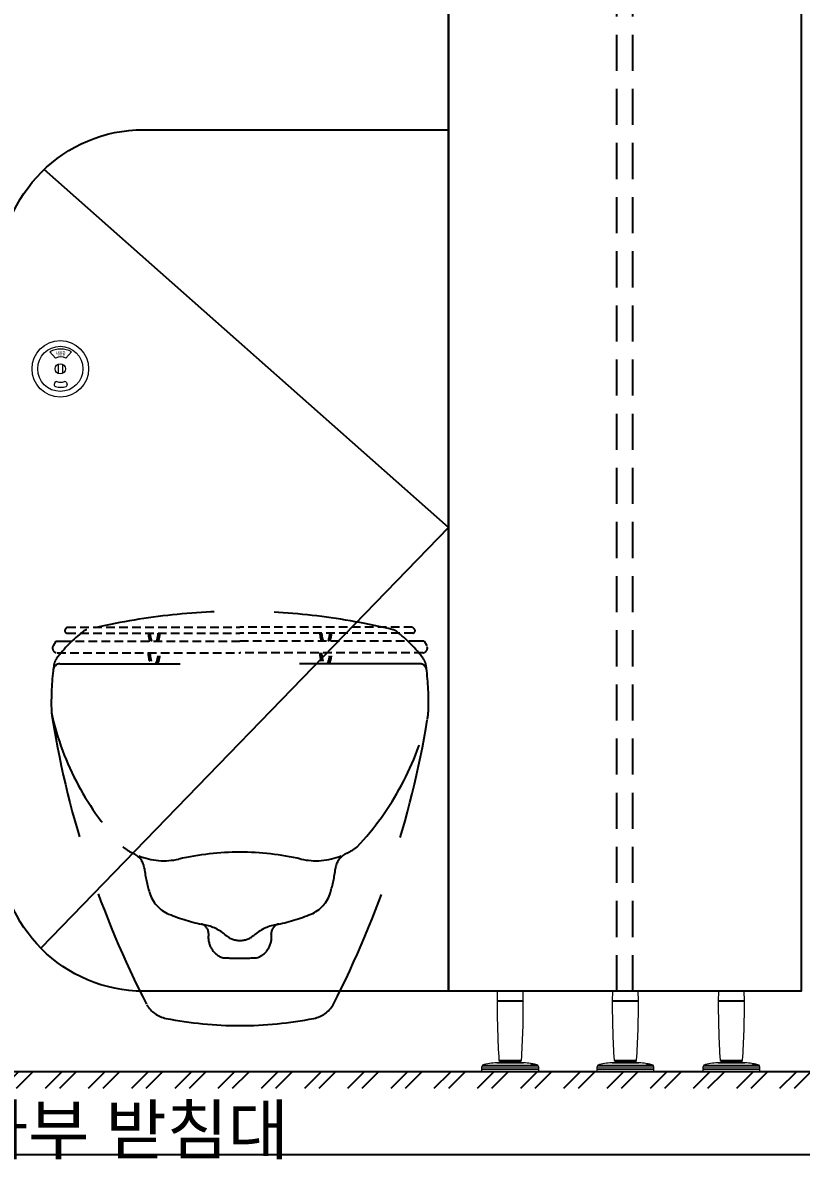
# Model space of a CAD drawing. Extents: x -256 to 8104, y -176 to 5714.
# Drawn here: x 3345 to 3830, y 4121 to 4830 of the extents above; entities that cross this region are included whole.
import ezdxf
from ezdxf.enums import TextEntityAlignment as Align

# ---------------------------------------------------------------- set-up
doc = ezdxf.new("R2010")
doc.units = 0
doc.header["$LTSCALE"] = 30
doc.linetypes.add('HIDDEN', pattern=[0.375, 0.25, -0.125])
doc.layers.get('0').update_dxf_attribs({"linetype": 'CONTINUOUS'})
for name, color, linetype in [('FIN', 5, 'CONTINUOUS'), ('HAT', 8, 'CONTINUOUS'), ('HID', 9, 'HIDDEN'), ('문자', 3, 'CONTINUOUS'), ('잠금쇠(회전형)', 4, 'CONTINUOUS'), ('치수', 1, 'CONTINUOUS'), ('판넬', 2, 'CONTINUOUS')]:
    doc.layers.add(name, color=color, linetype=linetype)
doc.styles.add('HDW', font='gulim.ttc')
doc.styles.add('돋움', font='malgun.ttf')

# ---------------------------------------------------------------- blocks, each defined once
blk = doc.blocks.new('A$C460A2A32')
at = {"color": 0}
for p, q in [((12.78345275747051, 31.99994994999724), (11.19766631984749, 30.41416351238149)), ((12.78345275747051, 31.99994994999724), (162.2987752847148, 31.99994994999724)), ((311.8140978119591, 31.99994994999724), (162.2987752847148, 31.99994994999724)), ((311.8140978119591, 31.99994994999724), (313.3998842495894, 30.41416351238149)), ((2.783452757470513, 19.99994994999724), (0.4746729733487882, 15.99930428377411)), ((2.783452757470513, 19.99994994999724), (8.613020729058917, 19.99994994999724)), ((8.613020729058917, 19.99994994999724), (162.2987752847148, 19.99994994999724)), ((12.61187988221718, 26.99994994999724), (162.2987752847148, 26.99994994999724)), ((311.9856706872124, 26.99994994999724), (162.2987752847148, 26.99994994999724)), ((315.9845298403707, 19.99994994999724), (162.2987752847148, 19.99994994999724)), ((321.8140978119591, 19.99994994999724), (315.9845298403707, 19.99994994999724)), ((321.8140978119591, 19.99994994999724), (324.1228775960808, 15.99930428377411)), ((3.939147283836064, 9.999949949997244), (162.2987752847148, 9.999949949997244)), ((320.6584032855935, 9.999949949997244), (162.2987752847148, 9.999949949997244))]:
    blk.add_line(p, q, dxfattribs=at)
for centre, radius, start, end in [((12.61187988221718, 28.99994994999724), 2.000000000000258, 134.9999999997789, 270), ((311.9856706872124, 28.99994994999724), 2, 270, 45.00000000022109), ((108.8972957150363, 28.21190327202203), 25.99999999998997, 182.6717300659965, 198.411794466452), ((107.3647225538261, 28.21190327202203), 22.99999999999183, 183.0205210944535, 200.9186120409629), ((68.64688498293617, 28.21190327202203), 22.99999999999183, 339.0813879590372, 356.9794789055466), ((67.11431182173328, 28.21190327202203), 25.99999999998979, 341.5882055335479, 357.3282699340036), ((257.4832387477109, 28.21190327202203), 25.99999999999346, 182.6717300659965, 198.411794466452), ((255.9506655865007, 28.21190327202203), 22.99999999999358, 183.0205210944535, 200.9186120409629), ((217.2328280156034, 28.21190327202203), 22.99999999999524, 339.0813879590372, 356.9794789055466), ((215.7002548543933, 28.21190327202203), 25.99999999999349, 341.5882055335479, 357.3282699340036), ((3.939147283836064, 13.99994994999724), 3.999999999999031, 150.0106786587811, 270), ((108.8972957150436, 9.999949949997244), 26, 180, 202.6198649477598), ((107.3647225538334, 9.999949949997244), 22.99999999999591, 180, 205.7714617401734), ((68.6468849829289, 9.999949949997244), 23.00000000000053, 334.2285382598267, 0), ((67.11431182171873, 9.999949949997244), 26.00000000000042, 337.3801350522402, 0), ((257.4832387477109, 9.999949949997244), 26.00000000000091, 180, 202.6198649477598), ((255.9506655865007, 9.999949949997244), 22.99999999999795, 180, 205.7714617401734), ((217.2328280155962, 9.999949949997244), 23.00000000000053, 334.2285382598267, 0), ((215.700254854386, 9.999949949997244), 26.00000000000042, 337.3801350522402, 0), ((320.6584032855935, 13.99994994999724), 4, 270, 29.98932134121888)]:
    blk.add_arc(centre, radius, start, end, dxfattribs=at)
blk = doc.blocks.new('CRAYON_13', base_point=(128355.5648458948, 310.1473658113382))
at = {"layer": 'HAT'}
h = blk.add_hatch(dxfattribs=at)
h.set_pattern_fill('ANSI32', color=256, scale=2, style=0)
h.set_pattern_definition([(45, (119739.7145769613, 174.887394872414), (-13.47038418160373, 13.47038418160373), []), (45, (119748.6948369614, 174.887394872414), (-13.47038418160373, 13.47038418160373), [])])
h.paths.add_polyline_path([(130979.0545948289, 4475.634902567014), (132672.69795384, 4475.634902567014), (132672.69795384, 4485.634902567014), (130979.0545948289, 4485.634902567014)])
blk.add_line((131075.7981493345, 4486.11276795491), (132575.7981493345, 4486.11276795491))
at = {"color": 8}
blk.add_line((130874.380041781, 4434.308629741463), (134222.2047650871, 4434.308629741463), dxfattribs=at)
at = {"layer": 'FIN', "color": 4, "linetype": 'Continuous', "lineweight": 15}
for p, q in [((131996.2795063871, 4535.836742284064), (131996.2795063871, 4535.836742284062)), ((131996.3529105139, 4536.11276795491), (132012.2942398198, 4536.11276795491)), ((132012.497966162, 4530.27627818851), (132012.362850013, 4535.854228995704)), ((132068.0744771904, 4535.836742284064), (132068.0744771904, 4535.836742284062)), ((132068.1478813172, 4536.11276795491), (132084.0892106231, 4536.11276795491)), ((132084.2929369653, 4530.27627818851), (132084.1578208163, 4535.854228995704)), ((132134.1631161699, 4535.836742284064), (132134.1631161699, 4535.836742284062)), ((132134.2365202967, 4536.11276795491), (132150.1778496026, 4536.11276795491)), ((132150.3815759448, 4530.27627818851), (132150.2464597959, 4535.854228995704)), ((131996.438602765, 4529.979760181224), (132012.2164913311, 4529.979760181224)), ((132068.2335735683, 4529.979760181224), (132084.0114621344, 4529.979760181224)), ((132134.3222125478, 4529.979760181224), (132150.1001011139, 4529.979760181224)), ((131997.2855054178, 4493.213221026188), (131997.9022885328, 4492.596437911129)), ((132010.7528055632, 4492.596437911129), (131997.9022885328, 4492.596437911129)), ((131998.7784601486, 4492.335662310412), (131998.1898287271, 4491.658519319695)), ((132010.4652653689, 4491.658519319695), (131998.1898287271, 4491.658519319695)), ((131998.7784601486, 4492.596437911129), (131998.7784601486, 4492.335662310412)), ((131998.7784601486, 4492.335662310412), (132009.8766339475, 4492.335662310412)), ((132009.8766339475, 4492.335662310412), (132009.8766339475, 4492.596437911129)), ((132010.4652653689, 4491.658519319695), (132009.8766339475, 4492.335662310412)), ((132010.7528055632, 4492.596437911129), (132011.3695886782, 4493.213221026188)), ((132069.0804762211, 4493.213221026188), (132069.6972593361, 4492.596437911129)), ((132082.5477763665, 4492.596437911129), (132069.6972593361, 4492.596437911129)), ((132070.5734309519, 4492.335662310412), (132069.9847995304, 4491.658519319695)), ((132082.2602361722, 4491.658519319695), (132069.9847995304, 4491.658519319695)), ((132070.5734309519, 4492.596437911129), (132070.5734309519, 4492.335662310412)), ((132070.5734309519, 4492.335662310412), (132081.6716047508, 4492.335662310412)), ((132081.6716047508, 4492.335662310412), (132081.6716047508, 4492.596437911129)), ((132082.2602361722, 4491.658519319695), (132081.6716047508, 4492.335662310412)), ((132082.5477763665, 4492.596437911129), (132083.1645594816, 4493.213221026188)), ((132135.1691152006, 4493.213221026188), (132135.7858983157, 4492.596437911129)), ((132148.636415346, 4492.596437911129), (132135.7858983157, 4492.596437911129)), ((132136.6620699314, 4492.335662310412), (132136.07343851, 4491.658519319695)), ((132148.3488751517, 4491.658519319695), (132136.07343851, 4491.658519319695)), ((132136.6620699314, 4492.596437911129), (132136.6620699314, 4492.335662310412)), ((132136.6620699314, 4492.335662310412), (132147.7602437303, 4492.335662310412)), ((132147.7602437303, 4492.335662310412), (132147.7602437303, 4492.596437911129)), ((132148.3488751518, 4491.658519319695), (132147.7602437303, 4492.335662310412)), ((132148.636415346, 4492.596437911129), (132149.2531984611, 4493.213221026188)), ((131987.0706726052, 4490.039225120287), (131986.5120575287, 4488.826927494567)), ((131986.5120575287, 4488.826927494567), (131986.5120575287, 4487.573053981085)), ((131986.5120575287, 4487.573053981085), (131986.5120575287, 4486.11276795491)), ((131986.5120575287, 4486.11276795491), (132022.1430365674, 4486.11276795491)), ((132022.1430365674, 4488.826927494567), (132021.5844214908, 4490.039225120287)), ((132022.1430365674, 4487.573053981085), (132022.1430365674, 4488.826927494567)), ((132022.1430365674, 4486.11276795491), (132022.1430365674, 4487.573053981085)), ((132058.8656434085, 4490.039225120287), (132058.307028332, 4488.826927494567)), ((132058.307028332, 4488.826927494567), (132058.307028332, 4487.573053981085)), ((132058.307028332, 4487.573053981085), (132058.307028332, 4486.11276795491)), ((132058.307028332, 4486.11276795491), (132093.9380073707, 4486.11276795491)), ((132093.9380073707, 4488.826927494567), (132093.3793922941, 4490.039225120287)), ((132093.9380073707, 4487.573053981085), (132093.9380073707, 4488.826927494567)), ((132093.9380073707, 4486.11276795491), (132093.9380073707, 4487.573053981085)), ((132124.954282388, 4490.039225120287), (132124.3956673115, 4488.826927494567)), ((132124.3956673115, 4488.826927494567), (132124.3956673115, 4487.573053981085)), ((132124.3956673115, 4487.573053981085), (132124.3956673115, 4486.11276795491)), ((132124.3956673115, 4486.11276795491), (132160.0266463502, 4486.11276795491)), ((132160.0266463502, 4488.826927494567), (132159.4680312737, 4490.039225120287)), ((132160.0266463502, 4487.573053981085), (132160.0266463502, 4488.826927494567)), ((132160.0266463502, 4486.11276795491), (132160.0266463502, 4487.573053981085))]:
    blk.add_line(p, q, dxfattribs=at)
at = {"layer": 'FIN', "linetype": 'Continuous', "lineweight": 15}
for p, q in [((132012.5085301946, 4529.690976094987), (131996.1465639016, 4529.690976094987)), ((131996.1537112539, 4530.27568349315), (132012.5013828421, 4530.27568349315)), ((132084.3035009979, 4529.690976094987), (132067.9415347049, 4529.690976094987)), ((132067.9486820572, 4530.27568349315), (132084.2963536455, 4530.27568349315)), ((132150.3921399774, 4529.690976094987), (132134.0301736844, 4529.690976094987)), ((132134.0373210368, 4530.27568349315), (132150.384992625, 4530.27568349315)), ((131997.2855054187, 4493.213221026188), (132011.3695886782, 4493.213221026188)), ((132069.080476222, 4493.213221026188), (132083.1645594816, 4493.213221026188)), ((132135.1691152015, 4493.213221026188), (132149.2531984611, 4493.213221026188)), ((132022.1430365674, 4488.826927494567), (131986.5120575287, 4488.826927494567)), ((132022.1430365674, 4487.573053981085), (131986.5120575287, 4487.573053981085)), ((131986.5120575287, 4487.573053981085), (132022.1430365674, 4487.573053981085)), ((131987.0706726052, 4490.039225120287), (132021.5844214908, 4490.039225120287)), ((131987.965722742, 4485.99594507282), (131987.965722742, 4486.11276795491)), ((131987.9740600619, 4485.99594507282), (131987.965722742, 4485.99594507282)), ((131987.9740600619, 4485.99594507282), (131987.9740600619, 4486.11276795491)), ((131989.2104355641, 4485.99594507282), (131987.9740600619, 4485.99594507282)), ((131989.2104355641, 4485.99594507282), (131989.2104355641, 4486.11276795491)), ((131989.220489391, 4485.99594507282), (131989.2104355641, 4485.99594507282)), ((131989.220489391, 4485.99594507282), (131989.220489391, 4486.11276795491)), ((132012.8556174409, 4491.531246337623), (131995.7994766552, 4491.531246337623)), ((131996.0186179854, 4491.549300898307), (132012.6364761106, 4491.549300898307)), ((132006.3719474847, 4485.99594507282), (132006.3719474847, 4486.11276795491)), ((132006.9560618951, 4485.99594507282), (132006.3719474847, 4485.99594507282)), ((132006.9560618951, 4485.99594507282), (132006.9560618951, 4486.11276795491)), ((132007.7668427663, 4485.99594507282), (132007.7668427663, 4486.11276795491)), ((132007.7799209152, 4485.99594507282), (132007.7799209152, 4486.11276795491)), ((132007.7995381386, 4485.99594507282), (132007.7995381386, 4486.11276795491)), ((132007.8632941145, 4485.99594507282), (132007.8632941145, 4486.11276795491)), ((132008.1115745976, 4485.99594507282), (132007.8632941145, 4485.99594507282)), ((132008.1115745976, 4485.99594507282), (132008.1115745976, 4486.11276795491)), ((132008.205982485, 4485.99594507282), (132008.1115745976, 4485.99594507282)), ((132008.205982485, 4485.99594507282), (132008.205982485, 4486.11276795491)), ((132008.283225302, 4485.99594507282), (132008.205982485, 4485.99594507282)), ((132008.283225302, 4485.99594507282), (132008.283225302, 4486.11276795491)), ((132008.317759789, 4485.99594507282), (132008.283225302, 4485.99594507282)), ((132008.317759789, 4485.99594507282), (132008.317759789, 4486.11276795491)), ((132008.336219636, 4485.99594507282), (132008.317759789, 4485.99594507282)), ((132008.3467769319, 4485.99594507282), (132008.3467769319, 4486.11276795491)), ((132008.523331942, 4485.99594507282), (132008.523331942, 4486.11276795491)), ((132008.7425952823, 4485.99594507282), (132008.7425952823, 4486.11276795491)), ((132008.7466822039, 4485.99594507282), (132008.7466822039, 4486.11276795491)), ((132008.8261728276, 4485.99594507282), (132008.7531267568, 4485.99594507282)), ((132008.8261728276, 4485.99594507282), (132008.8261728276, 4486.11276795491)), ((132008.8654072744, 4485.99594507282), (132008.8261728276, 4485.99594507282)), ((132008.8654072744, 4485.99594507282), (132008.8654072744, 4486.11276795491)), ((132008.9502108962, 4485.99594507282), (132008.8654072744, 4485.99594507282)), ((132008.9502108962, 4485.99594507282), (132008.9502108962, 4486.11276795491)), ((132019.2067707363, 4485.99594507282), (132019.2067707363, 4486.11276795491)), ((132019.4080924911, 4485.99594507282), (132019.4080924911, 4486.11276795491)), ((132019.8502156625, 4485.99594507282), (132019.8502156625, 4486.11276795491)), ((132020.2923388339, 4485.99594507282), (132020.2923388339, 4486.11276795491)), ((132020.4936605886, 4485.99594507282), (132020.4936605886, 4486.11276795491)), ((132093.9380073707, 4488.826927494567), (132058.307028332, 4488.826927494567)), ((132093.9380073707, 4487.573053981085), (132058.307028332, 4487.573053981085)), ((132058.307028332, 4487.573053981085), (132093.9380073707, 4487.573053981085)), ((132058.8656434085, 4490.039225120287), (132093.3793922941, 4490.039225120287)), ((132059.7606935453, 4485.99594507282), (132059.7606935453, 4486.11276795491)), ((132059.7690308652, 4485.99594507282), (132059.7606935453, 4485.99594507282)), ((132059.7690308652, 4485.99594507282), (132059.7690308652, 4486.11276795491)), ((132061.0054063674, 4485.99594507282), (132059.7690308652, 4485.99594507282)), ((132061.0054063674, 4485.99594507282), (132061.0054063674, 4486.11276795491)), ((132061.0154601943, 4485.99594507282), (132061.0054063674, 4485.99594507282)), ((132061.0154601943, 4485.99594507282), (132061.0154601943, 4486.11276795491)), ((132084.6505882442, 4491.531246337623), (132067.5944474585, 4491.531246337623)), ((132067.8135887887, 4491.549300898307), (132084.4314469139, 4491.549300898307)), ((132078.166918288, 4485.99594507282), (132078.166918288, 4486.11276795491)), ((132078.7510326984, 4485.99594507282), (132078.166918288, 4485.99594507282)), ((132078.7510326984, 4485.99594507282), (132078.7510326984, 4486.11276795491)), ((132079.5618135696, 4485.99594507282), (132079.5618135696, 4486.11276795491)), ((132079.5748917185, 4485.99594507282), (132079.5748917185, 4486.11276795491)), ((132079.5945089419, 4485.99594507282), (132079.5945089419, 4486.11276795491)), ((132079.6582649178, 4485.99594507282), (132079.6582649178, 4486.11276795491)), ((132079.9065454009, 4485.99594507282), (132079.6582649178, 4485.99594507282)), ((132079.9065454009, 4485.99594507282), (132079.9065454009, 4486.11276795491)), ((132080.0009532884, 4485.99594507282), (132079.9065454009, 4485.99594507282)), ((132080.0009532884, 4485.99594507282), (132080.0009532884, 4486.11276795491)), ((132080.0781961053, 4485.99594507282), (132080.0009532884, 4485.99594507282)), ((132080.0781961053, 4485.99594507282), (132080.0781961053, 4486.11276795491)), ((132080.1127305923, 4485.99594507282), (132080.0781961053, 4485.99594507282)), ((132080.1127305923, 4485.99594507282), (132080.1127305923, 4486.11276795491)), ((132080.1311904393, 4485.99594507282), (132080.1127305923, 4485.99594507282)), ((132080.1417477352, 4485.99594507282), (132080.1417477352, 4486.11276795491)), ((132080.3183027454, 4485.99594507282), (132080.3183027454, 4486.11276795491)), ((132080.5375660856, 4485.99594507282), (132080.5375660856, 4486.11276795491)), ((132080.5416530072, 4485.99594507282), (132080.5416530072, 4486.11276795491)), ((132080.621143631, 4485.99594507282), (132080.5480975601, 4485.99594507282)), ((132080.621143631, 4485.99594507282), (132080.621143631, 4486.11276795491)), ((132080.6603780777, 4485.99594507282), (132080.621143631, 4485.99594507282)), ((132080.6603780777, 4485.99594507282), (132080.6603780777, 4486.11276795491)), ((132080.7451816995, 4485.99594507282), (132080.6603780777, 4485.99594507282)), ((132080.7451816995, 4485.99594507282), (132080.7451816995, 4486.11276795491)), ((132091.0017415396, 4485.99594507282), (132091.0017415396, 4486.11276795491)), ((132091.2030632944, 4485.99594507282), (132091.2030632944, 4486.11276795491)), ((132091.6451864658, 4485.99594507282), (132091.6451864658, 4486.11276795491)), ((132092.0873096372, 4485.99594507282), (132092.0873096372, 4486.11276795491)), ((132092.288631392, 4485.99594507282), (132092.288631392, 4486.11276795491)), ((132160.0266463502, 4488.826927494567), (132124.3956673115, 4488.826927494567)), ((132160.0266463502, 4487.573053981085), (132124.3956673115, 4487.573053981085)), ((132124.3956673115, 4487.573053981085), (132160.0266463502, 4487.573053981085)), ((132124.954282388, 4490.039225120287), (132159.4680312737, 4490.039225120287)), ((132125.8493325248, 4485.99594507282), (132125.8493325248, 4486.11276795491)), ((132125.8576698447, 4485.99594507282), (132125.8493325248, 4485.99594507282)), ((132125.8576698447, 4485.99594507282), (132125.8576698447, 4486.11276795491)), ((132127.0940453469, 4485.99594507282), (132125.8576698447, 4485.99594507282)), ((132127.0940453469, 4485.99594507282), (132127.0940453469, 4486.11276795491)), ((132127.1040991739, 4485.99594507282), (132127.0940453469, 4485.99594507282)), ((132127.1040991739, 4485.99594507282), (132127.1040991739, 4486.11276795491)), ((132150.7392272237, 4491.531246337623), (132133.683086438, 4491.531246337623)), ((132133.9022277683, 4491.549300898307), (132150.5200858934, 4491.549300898307)), ((132144.2555572675, 4485.99594507282), (132144.2555572675, 4486.11276795491)), ((132144.839671678, 4485.99594507282), (132144.2555572675, 4485.99594507282)), ((132144.839671678, 4485.99594507282), (132144.839671678, 4486.11276795491)), ((132145.6504525491, 4485.99594507282), (132145.6504525491, 4486.11276795491)), ((132145.6635306981, 4485.99594507282), (132145.6635306981, 4486.11276795491)), ((132145.6831479214, 4485.99594507282), (132145.6831479214, 4486.11276795491)), ((132145.7469038973, 4485.99594507282), (132145.7469038973, 4486.11276795491)), ((132145.9951843805, 4485.99594507282), (132145.7469038973, 4485.99594507282)), ((132145.9951843805, 4485.99594507282), (132145.9951843805, 4486.11276795491)), ((132146.0895922679, 4485.99594507282), (132145.9951843805, 4485.99594507282)), ((132146.0895922679, 4485.99594507282), (132146.0895922679, 4486.11276795491)), ((132146.1668350849, 4485.99594507282), (132146.0895922679, 4485.99594507282)), ((132146.1668350849, 4485.99594507282), (132146.1668350849, 4486.11276795491)), ((132146.2013695718, 4485.99594507282), (132146.1668350849, 4485.99594507282)), ((132146.2013695718, 4485.99594507282), (132146.2013695718, 4486.11276795491)), ((132146.2198294189, 4485.99594507282), (132146.2013695718, 4485.99594507282)), ((132146.2303867147, 4485.99594507282), (132146.2303867147, 4486.11276795491)), ((132146.4069417249, 4485.99594507282), (132146.4069417249, 4486.11276795491)), ((132146.6262050652, 4485.99594507282), (132146.6262050652, 4486.11276795491)), ((132146.6302919867, 4485.99594507282), (132146.6302919867, 4486.11276795491)), ((132146.7097826105, 4485.99594507282), (132146.6367365397, 4485.99594507282)), ((132146.7097826105, 4485.99594507282), (132146.7097826105, 4486.11276795491)), ((132146.7490170572, 4485.99594507282), (132146.7097826105, 4485.99594507282)), ((132146.7490170572, 4485.99594507282), (132146.7490170572, 4486.11276795491)), ((132146.833820679, 4485.99594507282), (132146.7490170572, 4485.99594507282)), ((132146.833820679, 4485.99594507282), (132146.833820679, 4486.11276795491)), ((132157.0903805192, 4485.99594507282), (132157.0903805192, 4486.11276795491)), ((132157.2917022739, 4485.99594507282), (132157.2917022739, 4486.11276795491)), ((132157.7338254453, 4485.99594507282), (132157.7338254453, 4486.11276795491)), ((132158.1759486168, 4485.99594507282), (132158.1759486168, 4486.11276795491)), ((132158.3772703715, 4485.99594507282), (132158.3772703715, 4486.11276795491))]:
    blk.add_line(p, q, dxfattribs=at)
at = {"layer": 'FIN', "color": 4, "linetype": 'Continuous', "lineweight": 15}
for points in [[(131996.3529105139, 4536.11276795491, 0.1240365111786908), (131996.2795761979, 4535.842069350736, -0.0010964770682574), (131996.2791389936, 4535.820144194395), (131996.1564128078, 4530.275624679991)], [(132068.1478813172, 4536.11276795491, 0.1240365111786908), (132068.0745470012, 4535.842069350736, -0.0010964770682574), (132068.0741097969, 4535.820144194395), (132067.9513836111, 4530.275624679991)], [(132134.2365202967, 4536.11276795491, 0.1240365111786908), (132134.1631859807, 4535.842069350736, -0.0010964770682574), (132134.1627487765, 4535.820144194395), (132134.0400225906, 4530.275624679991)]]:
    blk.add_lwpolyline(points, format="xyb", dxfattribs=at)
at = {"layer": 'FIN', "color": 4, "linetype": 'Continuous', "lineweight": 15, "flags": 128}
for points in [[(132012.362850013, 4535.854228995704, 0.1181345338978041), (132012.2942398198, 4536.11276795491, 0.1181345338978041)], [(132084.1578208163, 4535.854228995704, 0.1181345338978041), (132084.0892106231, 4536.11276795491, 0.1181345338978041)], [(132150.2464597959, 4535.854228995704, 0.1181345338978041), (132150.1778496026, 4536.11276795491, 0.1181345338978041)]]:
    blk.add_lwpolyline(points, format="xyb", dxfattribs=at)
at = {"layer": 'FIN', "color": 4, "linetype": 'Continuous', "lineweight": 15}
for centre, radius, start, end in [((131996.438602765, 4529.687702975989), 0.2920572052351236, 90, 179.3578661061902), ((132574.8374392562, 4529.406427523661), 578.6842214933279, 179.971822797994, 183.5858737357589), ((131996.4457428692, 4530.27181738646), 0.2920572052351446, 179.2415250782196, 270), ((131458.3844993779, 4528.630504174507), 554.1170555799023, 356.3353556062743, 0.1096530644605451), ((132012.2093512268, 4530.27181738646), 0.2920572052351236, 270, 0.7584749217048784), ((132012.2164913311, 4529.687702975989), 0.292057205235124, 0.6421338938737604, 90), ((132068.2335735683, 4529.687702975989), 0.2920572052351236, 90, 179.3578661061902), ((132646.6324100595, 4529.406427523661), 578.6842214933279, 179.971822797994, 183.5858737357589), ((132068.2407136725, 4530.27181738646), 0.2920572052351446, 179.2415250782196, 270), ((131530.1794701812, 4528.630504174507), 554.1170555799023, 356.3353556062743, 0.1096530644605451), ((132084.0043220301, 4530.27181738646), 0.2920572052351236, 270, 0.7584749217048784), ((132084.0114621344, 4529.687702975989), 0.292057205235124, 0.6421338938097725, 90), ((132134.3222125478, 4529.687702975989), 0.2920572052351236, 90, 179.3578661061902), ((132712.721049039, 4529.406427523661), 578.6842214933279, 179.971822797994, 183.5858737357589), ((132134.3293526521, 4530.27181738646), 0.2920572052351446, 179.2415250782196, 270), ((131596.2681091607, 4528.630504174507), 554.1170555799023, 356.3353556062743, 0.1096530644605451), ((132150.0929610097, 4530.27181738646), 0.2920572052351236, 270, 0.7584749217048784), ((132150.1001011139, 4529.687702975989), 0.292057205235124, 0.6421338938737604, 90), ((131998.7784601486, 4458.320871759406), 33.34284378699842, 91.01154683965909, 94.74789813604653), ((132009.8766339475, 4458.320871759406), 33.34284378699842, 85.25210186400345, 88.98845316039093), ((132070.5734309519, 4458.320871759406), 33.34284378699842, 91.01154683965909, 94.74789813604653), ((132081.6716047508, 4458.320871759406), 33.34284378699842, 85.25210186400345, 88.98845316039093), ((132136.6620699314, 4458.320871759406), 33.34284378699842, 91.01154683965909, 94.74789813604653), ((132147.7602437303, 4458.320871759406), 33.34284378699842, 85.25210186400345, 88.98845316039093), ((131998.7784601486, 4447.824068348586), 43.80858078526924, 93.89912187639266, 105.5006155804413), ((131996.0331224193, 4491.374667884808), 0.1752343231410802, 94.74789814004794, 116.6788001016006), ((132012.6219716767, 4491.374667884808), 0.1752343231410802, 63.3211998898965, 85.25210186943538), ((132009.8766339475, 4447.824068348586), 43.80858078526924, 80.5831283541176, 86.10087812368337), ((132009.8766339475, 4447.824068348586), 43.80858078526923, 74.4993844195954, 78.12698254125479), ((132070.5734309519, 4447.824068348586), 43.80858078526924, 93.8991218763546, 105.5006155804413), ((132067.8280932226, 4491.374667884808), 0.1752343231410802, 94.74789814004794, 116.6788001016006), ((132084.41694248, 4491.374667884808), 0.1752343231410802, 63.3211998898965, 85.25210186943538), ((132081.6716047508, 4447.824068348586), 43.80858078526924, 80.5831283541176, 86.10087812368337), ((132081.6716047508, 4447.824068348586), 43.80858078526923, 74.4993844195954, 78.12698254125479), ((132136.6620699314, 4447.824068348586), 43.80858078526924, 93.89912187639266, 105.5006155804413), ((132133.9167322022, 4491.374667884808), 0.1752343231410802, 94.74789814004794, 116.6788001016006), ((132150.5055814595, 4491.374667884808), 0.1752343231410802, 63.3211998898965, 85.25210186943538), ((132147.7602437303, 4447.824068348586), 43.80858078526924, 80.58312835415575, 86.10087812368337), ((132147.7602437303, 4447.824068348586), 43.80858078526923, 74.4993844195954, 78.12698254125479)]:
    blk.add_arc(centre, radius, start, end, dxfattribs=at)
at = {"layer": 'FIN', "linetype": 'Continuous', "lineweight": 15}
for points, knots in [([(132007.7995381386, 4485.99594507282), (132007.7926655432, 4485.99594507282), (132007.7803482764, 4485.99594507282), (132007.7800519167, 4485.99594507282), (132007.7799209152, 4485.99594507282)], [0, 0, 0, 0, 0.5579643174198415, 1, 1, 1, 1]), ([(132007.8632941145, 4485.99594507282), (132007.8501316981, 4485.99594507282), (132007.826700231, 4485.99594507282), (132007.8078148335, 4485.99594507282), (132007.7995381386, 4485.99594507282)], [0, 0, 0, 0, 0.5617410244361568, 1, 1, 1, 1]), ([(132008.523331942, 4485.99594507282), (132008.4892603558, 4485.99594507282), (132008.4284386031, 4485.99594507282), (132008.3717217237, 4485.99594507282), (132008.3467769319, 4485.99594507282)], [0, 0, 0, 0, 0.5601875118537901, 1, 1, 1, 1]), ([(132008.7425952823, 4485.99594507282), (132008.7013092029, 4485.99594507282), (132008.6275785145, 4485.99594507282), (132008.5551871793, 4485.99594507282), (132008.523331942, 4485.99594507282)], [0, 0, 0, 0, 0.5599578719942985, 1, 1, 1, 1]), ([(132019.4080924911, 4485.99594507282), (132019.3426488188, 4485.99594507282), (132019.2254825031, 4485.99594507282), (132019.2125012592, 4485.99594507282), (132019.2067707363, 4485.99594507282)], [0, 0, 0, 0, 0.5585536411281651, 1, 1, 1, 1]), ([(132019.5768006119, 4485.99594507282), (132019.5148453451, 4485.99594507282), (132019.4039159697, 4485.99594507282), (132019.3309431669, 4485.99594507282), (132019.2987264708, 4485.99594507282)], [0, 0, 0, 0, 0.558510912901248, 1, 1, 1, 1]), ([(132019.8502156625, 4485.99594507282), (132019.7606744665, 4485.99594507282), (132019.6007391708, 4485.99594507282), (132019.4669698635, 4485.99594507282), (132019.4080924911, 4485.99594507282)], [0, 0, 0, 0, 0.5598588826277925, 1, 1, 1, 1]), ([(132020.2923388339, 4485.99594507282), (132020.216040218, 4485.99594507282), (132020.0795433787, 4485.99594507282), (132019.9204010597, 4485.99594507282), (132019.8502156625, 4485.99594507282)], [0, 0, 0, 0, 0.5589771620554458, 1, 1, 1, 1]), ([(132020.4936605886, 4485.99594507282), (132020.4834537545, 4485.99594507282), (132020.4651977245, 4485.99594507282), (132020.3452323189, 4485.99594507282), (132020.2923388339, 4485.99594507282)], [0, 0, 0, 0, 0.5590938509998475, 1, 1, 1, 1]), ([(132079.5945089419, 4485.99594507282), (132079.5876363465, 4485.99594507282), (132079.5753190797, 4485.99594507282), (132079.5750227201, 4485.99594507282), (132079.5748917185, 4485.99594507282)], [0, 0, 0, 0, 0.5579643174198415, 1, 1, 1, 1]), ([(132079.6582649178, 4485.99594507282), (132079.6451025015, 4485.99594507282), (132079.6216710343, 4485.99594507282), (132079.6027856368, 4485.99594507282), (132079.5945089419, 4485.99594507282)], [0, 0, 0, 0, 0.5617410244361568, 1, 1, 1, 1]), ([(132080.3183027454, 4485.99594507282), (132080.2842311591, 4485.99594507282), (132080.2234094064, 4485.99594507282), (132080.166692527, 4485.99594507282), (132080.1417477352, 4485.99594507282)], [0, 0, 0, 0, 0.5601875118537901, 1, 1, 1, 1]), ([(132080.5375660856, 4485.99594507282), (132080.4962800062, 4485.99594507282), (132080.4225493178, 4485.99594507282), (132080.3501579826, 4485.99594507282), (132080.3183027454, 4485.99594507282)], [0, 0, 0, 0, 0.5599578719942985, 1, 1, 1, 1]), ([(132091.2030632944, 4485.99594507282), (132091.1376196221, 4485.99594507282), (132091.0204533064, 4485.99594507282), (132091.0074720625, 4485.99594507282), (132091.0017415396, 4485.99594507282)], [0, 0, 0, 0, 0.5585536411281651, 1, 1, 1, 1]), ([(132091.3717714152, 4485.99594507282), (132091.3098161484, 4485.99594507282), (132091.198886773, 4485.99594507282), (132091.1259139702, 4485.99594507282), (132091.0936972741, 4485.99594507282)], [0, 0, 0, 0, 0.558510912901248, 1, 1, 1, 1]), ([(132091.6451864658, 4485.99594507282), (132091.5556452698, 4485.99594507282), (132091.3957099742, 4485.99594507282), (132091.2619406668, 4485.99594507282), (132091.2030632944, 4485.99594507282)], [0, 0, 0, 0, 0.5598588826277925, 1, 1, 1, 1]), ([(132092.0873096372, 4485.99594507282), (132092.0110110213, 4485.99594507282), (132091.8745141821, 4485.99594507282), (132091.715371863, 4485.99594507282), (132091.6451864658, 4485.99594507282)], [0, 0, 0, 0, 0.5589771620554458, 1, 1, 1, 1]), ([(132092.288631392, 4485.99594507282), (132092.2784245578, 4485.99594507282), (132092.2601685278, 4485.99594507282), (132092.1402031222, 4485.99594507282), (132092.0873096372, 4485.99594507282)], [0, 0, 0, 0, 0.5590938509998475, 1, 1, 1, 1]), ([(132145.6831479214, 4485.99594507282), (132145.6762753261, 4485.99594507282), (132145.6639580592, 4485.99594507282), (132145.6636616996, 4485.99594507282), (132145.6635306981, 4485.99594507282)], [0, 0, 0, 0, 0.5579643174198415, 1, 1, 1, 1]), ([(132145.7469038973, 4485.99594507282), (132145.733741481, 4485.99594507282), (132145.7103100138, 4485.99594507282), (132145.6914246164, 4485.99594507282), (132145.6831479214, 4485.99594507282)], [0, 0, 0, 0, 0.5617410244361568, 1, 1, 1, 1]), ([(132146.4069417249, 4485.99594507282), (132146.3728701386, 4485.99594507282), (132146.3120483859, 4485.99594507282), (132146.2553315065, 4485.99594507282), (132146.2303867147, 4485.99594507282)], [0, 0, 0, 0, 0.5601875118537901, 1, 1, 1, 1]), ([(132146.6262050652, 4485.99594507282), (132146.5849189857, 4485.99594507282), (132146.5111882973, 4485.99594507282), (132146.4387969621, 4485.99594507282), (132146.4069417249, 4485.99594507282)], [0, 0, 0, 0, 0.5599578719942985, 1, 1, 1, 1]), ([(132157.2917022739, 4485.99594507282), (132157.2262586016, 4485.99594507282), (132157.1090922859, 4485.99594507282), (132157.096111042, 4485.99594507282), (132157.0903805192, 4485.99594507282)], [0, 0, 0, 0, 0.5585536411281651, 1, 1, 1, 1]), ([(132157.4604103948, 4485.99594507282), (132157.398455128, 4485.99594507282), (132157.2875257525, 4485.99594507282), (132157.2145529497, 4485.99594507282), (132157.1823362537, 4485.99594507282)], [0, 0, 0, 0, 0.558510912901248, 1, 1, 1, 1]), ([(132157.7338254453, 4485.99594507282), (132157.6442842494, 4485.99594507282), (132157.4843489537, 4485.99594507282), (132157.3505796463, 4485.99594507282), (132157.2917022739, 4485.99594507282)], [0, 0, 0, 0, 0.5598588826277925, 1, 1, 1, 1]), ([(132158.1759486168, 4485.99594507282), (132158.0996500009, 4485.99594507282), (132157.9631531616, 4485.99594507282), (132157.8040108425, 4485.99594507282), (132157.7338254453, 4485.99594507282)], [0, 0, 0, 0, 0.5589771620554458, 1, 1, 1, 1]), ([(132158.3772703715, 4485.99594507282), (132158.3670635374, 4485.99594507282), (132158.3488075074, 4485.99594507282), (132158.2288421018, 4485.99594507282), (132158.1759486168, 4485.99594507282)], [0, 0, 0, 0, 0.5590938509998475, 1, 1, 1, 1])]:
    blk.add_open_spline(points, degree=3, knots=knots, dxfattribs=at)
for points in [[(132007.8496352718, 4485.99594507282), (132007.8271248589, 4485.99594507282)], [(132079.6446060751, 4485.99594507282), (132079.6220956622, 4485.99594507282)], [(132145.7332450546, 4485.99594507282), (132145.7107346418, 4485.99594507282)]]:
    blk.add_open_spline(points, degree=1, dxfattribs=at)
at = {"layer": 'FIN', "color": 4, "linetype": 'Continuous', "lineweight": 15}
for points, knots in [([(132017.0443256383, 4491.042294726062), (132017.0435162136, 4491.042432032897), (132017.0386309851, 4491.043260739138), (132017.0568145618, 4491.040178678152), (132017.0826585584, 4491.035783844673), (132017.0923934063, 4491.034128410476)], [0, 0, 0, 0, 0.1101518921963936, 0.6648143790659731, 1, 1, 1, 1]), ([(132017.0923933962, 4491.034128401614), (132017.1136419969, 4491.030509383345), (132017.1561303898, 4491.023272847055), (132017.2472727134, 4491.007658940307), (132017.3457665871, 4490.990680255247), (132017.433254173, 4490.975511546254), (132017.4769914342, 4490.967878320198), (132017.4932563511, 4490.965039692798)], [0, 0, 0, 0, 0.2159726614481043, 0.4318557920874068, 0.6498983039243137, 0.869804947718593, 0.9999999999999999, 0.9999999999999999, 0.9999999999999999, 0.9999999999999999]), ([(132017.8386855477, 4490.88841912349), (132017.7703485439, 4490.901021033788), (132017.6535862253, 4490.922552973791), (132017.5366954794, 4490.943375736828), (132017.4882169014, 4490.952011646661)], [0, 0, 0, 0, 0.585265902714529, 1, 1, 1, 1]), ([(132017.4882169014, 4490.952011646661), (132017.4882169014, 4490.947833431045), (132017.4882169014, 4490.939409153194), (132017.4882169014, 4490.926286937713), (132017.4882169013, 4490.919672988763)], [0, 0, 0, 0, 0.4959731489804719, 1, 1, 1, 1]), ([(132017.4882169013, 4490.919672988763), (132017.5356597907, 4490.911135462237), (132017.6525509394, 4490.890100460001), (132017.7693136167, 4490.868362907881), (132017.8386855477, 4490.855448027884)], [0, 0, 0, 0, 0.4058723850268369, 1, 1, 1, 1]), ([(132019.2405601328, 4490.594499893207), (132018.994158666, 4490.647585466308), (132018.5279970752, 4490.748016910722), (132018.0595317223, 4490.8370716705), (132017.8386855477, 4490.879054290794)], [0, 0, 0, 0, 0.5285752227382234, 1, 1, 1, 1]), ([(132017.8386855477, 4490.855448027884), (132017.8386855477, 4490.857965127271), (132017.8386855477, 4490.862830958957), (132017.8386855477, 4490.86710558835), (132017.8386855477, 4490.869168947873)], [0, 0, 0, 0, 0.5173009571340634, 1, 1, 1, 1]), ([(132017.8386855477, 4490.869168947873), (132018.0591842856, 4490.827138806221), (132018.5276503154, 4490.73784263264), (132018.9938123736, 4490.637195800104), (132019.2405601328, 4490.583921665173)], [0, 0, 0, 0, 0.4706824487844061, 1, 1, 1, 1]), ([(132019.2405601328, 4490.583921665173), (132019.2405601328, 4490.585908651472), (132019.2405601328, 4490.589659398495), (132019.2405601328, 4490.592951708881), (132019.2405601328, 4490.594499893207)], [0, 0, 0, 0, 0.5297574829664784, 1, 1, 1, 1]), ([(132088.8392964416, 4491.042294726062), (132088.8384870169, 4491.042432032897), (132088.8336017885, 4491.043260739138), (132088.8517853652, 4491.040178678152), (132088.8776293617, 4491.035783844673), (132088.8873642096, 4491.034128410476)], [0, 0, 0, 0, 0.1101518921963936, 0.6648143790659731, 1, 1, 1, 1]), ([(132088.8873641995, 4491.034128401614), (132088.9086128002, 4491.030509383345), (132088.9511011931, 4491.023272847055), (132089.0422435167, 4491.007658940307), (132089.1407373904, 4490.990680255247), (132089.2282249763, 4490.975511546254), (132089.2719622375, 4490.967878320198), (132089.2882271544, 4490.965039692798)], [0, 0, 0, 0, 0.2159726614481043, 0.4318557920874068, 0.6498983039243137, 0.869804947718593, 0.9999999999999999, 0.9999999999999999, 0.9999999999999999, 0.9999999999999999]), ([(132089.633656351, 4490.88841912349), (132089.5653193472, 4490.901021033788), (132089.4485570286, 4490.922552973791), (132089.3316662827, 4490.943375736828), (132089.2831877047, 4490.952011646661)], [0, 0, 0, 0, 0.585265902714529, 1, 1, 1, 1]), ([(132089.2831877047, 4490.952011646661), (132089.2831877047, 4490.947833431045), (132089.2831877047, 4490.939409153194), (132089.2831877047, 4490.926286937713), (132089.2831877046, 4490.919672988763)], [0, 0, 0, 0, 0.4959731489804719, 1, 1, 1, 1]), ([(132089.2831877046, 4490.919672988763), (132089.330630594, 4490.911135462237), (132089.4475217427, 4490.890100460001), (132089.56428442, 4490.868362907881), (132089.633656351, 4490.855448027884)], [0, 0, 0, 0, 0.4058723850268369, 1, 1, 1, 1]), ([(132091.0355309361, 4490.594499893207), (132090.7891294694, 4490.647585466308), (132090.3229678785, 4490.748016910722), (132089.8545025256, 4490.8370716705), (132089.633656351, 4490.879054290794)], [0, 0, 0, 0, 0.5285752227382234, 1, 1, 1, 1]), ([(132089.633656351, 4490.855448027884), (132089.633656351, 4490.857965127271), (132089.633656351, 4490.862830958957), (132089.633656351, 4490.86710558835), (132089.633656351, 4490.869168947873)], [0, 0, 0, 0, 0.5173009571340634, 1, 1, 1, 1]), ([(132089.633656351, 4490.869168947873), (132089.854155089, 4490.827138806221), (132090.3226211187, 4490.73784263264), (132090.7887831769, 4490.637195800104), (132091.0355309361, 4490.583921665173)], [0, 0, 0, 0, 0.4706824487844061, 1, 1, 1, 1]), ([(132091.0355309361, 4490.583921665173), (132091.0355309361, 4490.585908651472), (132091.0355309361, 4490.589659398495), (132091.0355309361, 4490.592951708881), (132091.0355309361, 4490.594499893207)], [0, 0, 0, 0, 0.5297574829664784, 1, 1, 1, 1]), ([(132154.9279354211, 4491.042294726062), (132154.9271259965, 4491.042432032897), (132154.922240768, 4491.043260739138), (132154.9404243447, 4491.040178678152), (132154.9662683412, 4491.035783844673), (132154.9760031892, 4491.034128410476)], [0, 0, 0, 0, 0.1101518921963936, 0.6648143790659731, 1, 1, 1, 1]), ([(132154.976003179, 4491.034128401614), (132154.9972517797, 4491.030509383345), (132155.0397401726, 4491.023272847055), (132155.1308824963, 4491.007658940307), (132155.2293763699, 4490.990680255247), (132155.3168639558, 4490.975511546254), (132155.360601217, 4490.967878320198), (132155.376866134, 4490.965039692798)], [0, 0, 0, 0, 0.2159726614481043, 0.4318557920874068, 0.6498983039243137, 0.869804947718593, 0.9999999999999999, 0.9999999999999999, 0.9999999999999999, 0.9999999999999999]), ([(132155.7222953305, 4490.88841912349), (132155.6539583267, 4490.901021033788), (132155.5371960082, 4490.922552973791), (132155.4203052622, 4490.943375736828), (132155.3718266842, 4490.952011646661)], [0, 0, 0, 0, 0.585265902714529, 1, 1, 1, 1]), ([(132155.3718266842, 4490.952011646661), (132155.3718266842, 4490.947833431045), (132155.3718266842, 4490.939409153194), (132155.3718266842, 4490.926286937713), (132155.3718266842, 4490.919672988763)], [0, 0, 0, 0, 0.4959731489804719, 1, 1, 1, 1]), ([(132155.3718266842, 4490.919672988763), (132155.4192695735, 4490.911135462237), (132155.5361607222, 4490.890100460001), (132155.6529233995, 4490.868362907881), (132155.7222953305, 4490.855448027884)], [0, 0, 0, 0, 0.4058723850268369, 1, 1, 1, 1]), ([(132157.1241699156, 4490.594499893207), (132156.8777684489, 4490.647585466308), (132156.411606858, 4490.748016910722), (132155.9431415051, 4490.8370716705), (132155.7222953305, 4490.879054290794)], [0, 0, 0, 0, 0.5285752227382234, 1, 1, 1, 1]), ([(132155.7222953305, 4490.855448027884), (132155.7222953305, 4490.857965127271), (132155.7222953305, 4490.862830958957), (132155.7222953305, 4490.86710558835), (132155.7222953305, 4490.869168947873)], [0, 0, 0, 0, 0.5173009571340634, 1, 1, 1, 1]), ([(132155.7222953305, 4490.869168947873), (132155.9427940685, 4490.827138806221), (132156.4112600982, 4490.73784263264), (132156.8774221565, 4490.637195800104), (132157.1241699156, 4490.583921665173)], [0, 0, 0, 0, 0.4706824487844061, 1, 1, 1, 1]), ([(132157.1241699156, 4490.583921665173), (132157.1241699156, 4490.585908651472), (132157.1241699156, 4490.589659398495), (132157.1241699156, 4490.592951708881), (132157.1241699156, 4490.594499893207)], [0, 0, 0, 0, 0.5297574829664784, 1, 1, 1, 1])]:
    blk.add_open_spline(points, degree=3, knots=knots, dxfattribs=at)
for points in [[(132017.0930719258, 4491.034012685963), (132017.0554011092, 4491.040414784319)], [(132017.4882169014, 4490.957177519733), (132017.859055007, 4490.887796382864)], [(132017.8386855477, 4490.898459268912), (132017.8625038591, 4490.89543193643)], [(132088.8880427291, 4491.034012685963), (132088.8503719125, 4491.040414784319)], [(132089.2831877047, 4490.957177519733), (132089.6540258103, 4490.887796382864)], [(132089.633656351, 4490.898459268912), (132089.6574746624, 4490.89543193643)], [(132154.9766817086, 4491.034012685963), (132154.9390108921, 4491.040414784319)], [(132155.3718266842, 4490.957177519733), (132155.7426647899, 4490.887796382864)], [(132155.7222953305, 4490.898459268912), (132155.7461136419, 4490.89543193643)]]:
    blk.add_open_spline(points, degree=1, dxfattribs=at)
at = {"layer": 'HID', "ltscale": 3}
for p, q in [((132070.7981493345, 4536.11276795491), (132070.7981493345, 5431.11276795491)), ((132080.7981493345, 4536.11276795491), (132080.7981493345, 5431.11276795491))]:
    blk.add_line(p, q, dxfattribs=at)
at = {"layer": 'HID', "ltscale": 10}
for p in [(131723.5657978504, 4740.151057497424), (131948.0305007777, 4740.151057497424)]:
    blk.add_line(p, (131835.798149314, 4740.151057497424), dxfattribs=at)
for centre, radius, start, end in [((131835.798149314, 4369.754139817251), 403.1420383052566, 76.29227641294288, 103.7077235870572), ((131741.7131874138, 4755.59071744098), 5.999999999993769, 103.9578524054434, 128.0064780154706), ((131929.8831112142, 4755.59071744098), 5.999999999993769, 51.9935219848072, 76.04214759455657), ((131793.4362349591, 4689.403661662614), 89.9999999999196, 128.0064780153182, 143.1012611236191), ((131878.1600636689, 4689.403661662614), 89.9999999999196, 36.89873887638689, 51.99352198468181), ((131723.5657978504, 4735.951057497445), 4.199999999996181, 90, 173.3825569831612), ((131728.6607071654, 4738.036274167393), 8.999999999991815, 143.1012611235974, 172.4917695720144), ((131948.0305007777, 4735.951057497445), 4.199999999996181, 6.617443016838865, 90), ((131942.9355914626, 4738.036274167393), 8.999999999991815, 7.50823042798558, 36.89873887640263), ((131898.1945704892, 4715.691941855497), 179.9999999998363, 172.49176957199, 181.0550012811893), ((131773.4017281389, 4715.691941855497), 179.9999999998363, 358.9449987188105, 7.508230428011752), ((131760.2179641146, 4713.151057497449), 41.9999999999618, 181.0550012811902, 190.5892031357009), ((131911.3783345134, 4713.151057497449), 41.9999999999618, 349.4107968643064, 358.9449987188106), ((131891.0696987494, 4748.140836216429), 177.0408293981989, 192.8090046453304, 223.5419258172253), ((132313.2237472038, 4803.356882151613), 602.3041887134451, 189.3568141960875, 207.2382930939184), ((131358.3725514243, 4803.356882151613), 602.3041887134559, 332.7617069060821, 350.6431858039119), ((131780.5265998758, 4748.140836217484), 177.0408294011361, 316.458074183504, 347.1909953538745), ((131788.3874440943, 4659.438226600891), 41.9999999999618, 232.3598377777268, 243.5689401945033), ((131764.3509276183, 4611.082814538851), 11.99999999998909, 6.960946152297179, 63.568940194412), ((131788.3874440943, 4659.438226600891), 41.9999999999618, 248.05650007014, 282.8609356508917), ((131835.798149314, 4451.781719285297), 170.9999999998445, 90, 102.8609356509167), ((131835.798149314, 4451.781719285297), 170.9999999998445, 77.13906434908334, 90), ((131883.2088545337, 4659.438226600891), 41.9999999999618, 257.1390643490687, 291.94349992986), ((131907.2453710097, 4611.082814538851), 11.99999999998909, 116.4310598054635, 173.0390538477028), ((131883.2088545337, 4659.438226600891), 41.9999999999618, 296.4310598055322, 307.6401622223046), ((131866.6546443822, 4623.573354030599), 91.06339816108148, 186.9609461522884, 196.5836170780962), ((131804.9416542458, 4623.573354030599), 91.06339816108148, 343.4163829219038, 353.0390538477117), ((131799.5055876469, 4603.576255704953), 20.9999999999809, 196.5836170780946, 247.6201100390196), ((131872.0907109811, 4603.576255704953), 20.9999999999809, 292.3798899609013, 343.4163829218935), ((131835.798149314, 4691.716404936204), 116.3196513781483, 247.6201100390679, 258.9227568637058), ((131835.798149314, 4691.716404936204), 116.3196513781483, 281.0772431362942, 292.3798899609321), ((131810.298149314, 4572.084272491491), 5.999999999994543, 0, 77.96728393756962), ((131807.6854328847, 4548.122827244224), 29.99999999997272, 49.46208417967049, 78.92275686364724), ((131863.9108657432, 4548.122827244224), 29.99999999997272, 101.0772431362982, 130.5379158203842), ((131861.298149314, 4572.084272491491), 5.999999999994543, 102.0327160624304, 180), ((131829.6787310909, 4569.687485948121), 13.59354826462747, 169.8446363080669, 248.5821400551973), ((131835.798149314, 4580.994515784954), 13.25358635479113, 229.462084179654, 270), ((131835.798149314, 4580.994515784954), 13.25358635479113, 270, 310.537915820346), ((131841.9175675371, 4569.687485948121), 13.59354826462747, 291.417859944917, 10.15536369193307), ((131835.798149314, 4727.673120368487), 170.9999999998445, 266.2837796091287, 270), ((131835.798149314, 4727.673120368487), 170.9999999998445, 270, 273.7162203908712), ((131793.1980428761, 4536.856382353501), 17.99999999998363, 210.624850014558, 258.7832549055899), ((131878.398255752, 4536.856382353501), 17.99999999998363, 281.2167450944101, 329.3751499854271), ((131835.798149314, 4751.673120368465), 236.9999999997844, 258.7832549055969, 270), ((131835.798149314, 4751.673120368465), 236.9999999997844, 270, 281.216745094403)]:
    blk.add_arc(centre, radius, start, end, dxfattribs=at)
at = {"layer": '잠금쇠(회전형)', "linetype": 'Continuous', "lineweight": 15}
for p, q in [((131717.2297705471, 4934.66087565946), (131720.843557362, 4930.679919256014)), ((131730.8829687921, 4934.660875659454), (131727.2691819772, 4930.679919256014)), ((131722.4067119218, 4926.967765367195), (131722.4067119218, 4921.195167529058)), ((131725.0773099081, 4926.905681924007), (131725.0773099081, 4921.133084085875)), ((131720.4675663045, 4915.458547120383), (131720.0720664327, 4914.319168529135)), ((131727.6451730347, 4915.458547120383), (131728.0406729065, 4914.319168529135))]:
    blk.add_line(p, q, dxfattribs=at)
for radius in [17.63999999999999, 14.09083329606219, 3.212812307569565]:
    blk.add_circle((131723.804145865, 4924.059245414417), radius, dxfattribs=at)
for centre, radius, start, end in [((131724.0563696696, 4922.321114257547), 14.10220433246374, 61.04776711778712, 118.9522328823307), ((131724.0563696696, 4924.670520940354), 6.814325428090957, 61.86964623639095, 118.1303537638537), ((131720.9978762531, 4913.99780241949), 0.98, 160.8571444238395, 255.4685271521414), ((131721.3933761249, 4915.137181010738), 0.98, 72.23318590326275, 160.8571444238395), ((131724.0563696696, 4925.797376571289), 13.16951730556349, 255.4685271519413, 284.5314728480587), ((131724.0563696696, 4923.447969888482), 7.747012454991199, 252.2331859029829, 287.7668140970171), ((131726.7193632143, 4915.137181010738), 0.98, 19.14285557641165, 107.7668140968184), ((131727.1148630861, 4913.99780241949), 0.98, 284.5314728478053, 19.14285557616048)]:
    blk.add_arc(centre, radius, start, end, dxfattribs=at)
at = {"layer": '치수'}
for q in [(131713.7778279011, 5048.331474851901), (131711.7426143366, 4562.891818609471)]:
    blk.add_line((131965.7981493345, 4825.119852227333), q, dxfattribs=at)
at = {"layer": '판넬'}
for p, q in [((131965.7981493345, 5388.70968285235), (131965.7981493345, 4579.230697802122)), ((131965.7981493345, 4579.230697802122), (131965.7981493342, 4536.11276795491))]:
    blk.add_line(p, q, dxfattribs=at)
at = {"layer": '판넬', "color": 3}
blk.add_line((132185.7981493342, 4536.11276795491), (131965.7981493342, 4536.11276795491), dxfattribs=at)
at = {"layer": '판넬', "color": 4}
blk.add_line((132185.7981493345, 4536.11276795491), (132085.7981493345, 4536.11276795491), dxfattribs=at)
at = {"layer": '판넬'}
blk.add_lwpolyline([(131965.7981493345, 5431.11276795491), (132185.7981493342, 5431.11276795491), (132185.7981493342, 4536.112767954546), (131965.7981493345, 4536.112767954546)], close=True, dxfattribs=at)
blk.add_lwpolyline([(131775.7981493345, 5073.112767954997), (131965.7981493345, 5073.112767954997), (131965.7981493345, 4536.11276795491), (131775.7981493345, 4536.11276795491, -0.414213562373095), (131685.7981493345, 4626.11276795491), (131685.7981493345, 4983.112767954997, -0.414213562373095)], format="xyb", close=True, dxfattribs=at)
at = {"layer": 'HID', "ltscale": 10, "xscale": 0.7200000000011642, "yscale": 0.7200000000011642, "zscale": 0.7200000000011642}
blk.add_blockref('A$C460A2A32', (131718.9430311091, 4739.911093533326), dxfattribs=at)
at = {"layer": '문자', "style": '돋움'}
blk.add_text('하부 받침대', height=30.33655341585618, dxfattribs=at).set_placement((131766.0153756317, 4450.159195057772), align=Align.MIDDLE)
at = {"layer": '잠금쇠(회전형)', "linetype": 'Continuous', "lineweight": 15, "style": 'HDW', "width": 0.6592777320964993}
blk.add_text('사용중', height=2.296589337607321, dxfattribs=at).set_placement((131720.9185378086, 4932.582831382519), (131727.1119933683, 4932.582831382519), align=Align.FIT)

msp = doc.modelspace()

# ---------------------------------------------------------------- block references
msp.add_blockref('CRAYON_13', (0, 0))

doc.saveas('drawing.dxf')
